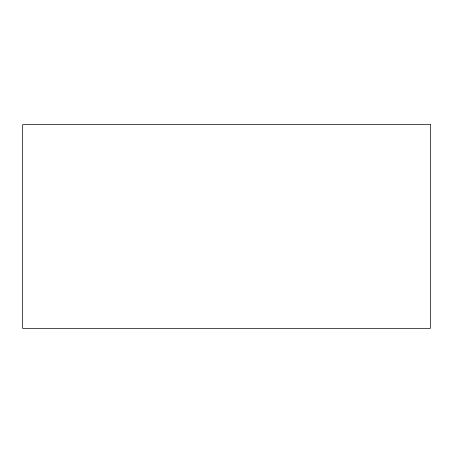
<?xml version="1.0" encoding="UTF-8"?>
<svg xmlns="http://www.w3.org/2000/svg" width="453" height="453" viewBox="0 0 453 453"><rect width="100%" height="100%" fill="white"/><g stroke="black" fill="none" stroke-linecap="round" stroke-linejoin="round"><path stroke-width="0.68" d="M430.35 124.575L22.65 124.575L22.65 328.425L430.35 328.425L430.35 124.575"/></g></svg>
